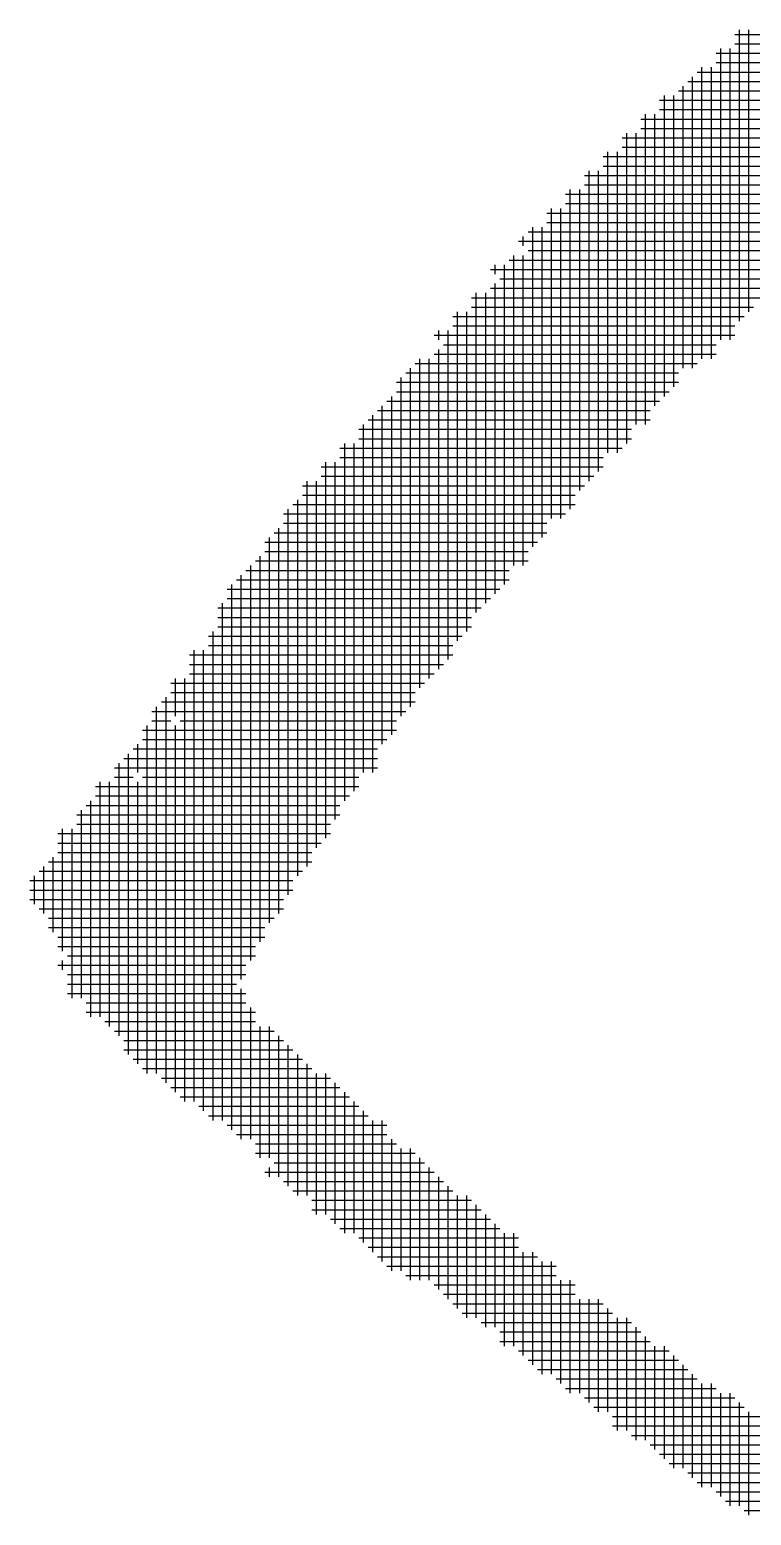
# Model space of a CAD drawing. Header units: feet. Extents: x 0 to 169200, y 0 to 119800.
# Drawn here: x 106482 to 106627.1, y 6318.2 to 6616.8 of the extents above; entities that cross this region are included whole.
import ezdxf

# ---------------------------------------------------------------- set-up
doc = ezdxf.new("R2010")
doc.units = ezdxf.units.FT
doc.header["$LTSCALE"] = 1100
doc.header["$MEASUREMENT"] = 0
doc.layers.add('CX-MISC', color=2, linetype='CONTINUOUS')

# ---------------------------------------------------------------- blocks, each defined once
blk = doc.blocks.new('CXGLOGO-싸인3')
at = {"layer": 'CX-MISC'}
for p, q in [((37.457, 80.017, 1090.783), (51.737, 80.017, 1090.783)), ((37.667, 67.207, 1090.783), (37.667, 80.227, 1090.783)), ((38.087, 67.627, 1090.783), (38.087, 80.227, 1090.783)), ((36.617, 79.177, 1090.783), (50.897, 79.177, 1090.783)), ((36.827, 66.367, 1090.783), (36.827, 79.387, 1090.783)), ((37.247, 66.367, 1090.783), (37.247, 79.387, 1090.783)), ((37.457, 79.597, 1090.783), (51.317, 79.597, 1090.783)), ((35.777, 78.337, 1090.783), (50.057, 78.337, 1090.783)), ((35.987, 65.527, 1090.783), (35.987, 78.547, 1090.783)), ((36.407, 65.527, 1090.783), (36.407, 78.547, 1090.783)), ((36.617, 78.757, 1090.783), (50.477, 78.757, 1090.783)), ((35.147, 65.107, 1090.783), (35.147, 77.707, 1090.783)), ((35.357, 77.917, 1090.783), (49.637, 77.917, 1090.783)), ((35.567, 65.107, 1090.783), (35.567, 78.127, 1090.783)), ((34.097, 77.077, 1090.783), (48.797, 77.077, 1090.783)), ((34.307, 63.847, 1090.783), (34.307, 77.287, 1090.783)), ((34.727, 64.267, 1090.783), (34.727, 77.287, 1090.783)), ((34.937, 77.497, 1090.783), (49.217, 77.497, 1090.783)), ((33.467, 62.587, 1090.783), (33.467, 76.447, 1090.783)), ((33.887, 63.427, 1090.783), (33.887, 76.447, 1090.783)), ((34.097, 76.657, 1090.783), (48.377, 76.657, 1090.783)), ((33.257, 76.237, 1090.783), (47.957, 76.237, 1090.783)), ((33.257, 75.817, 1090.783), (47.537, 75.817, 1090.783)), ((32.417, 75.397, 1090.783), (46.697, 75.397, 1090.783)), ((32.627, 61.747, 1090.783), (32.627, 75.607, 1090.783)), ((33.047, 62.587, 1090.783), (33.047, 75.607, 1090.783)), ((31.577, 74.557, 1090.783), (45.857, 74.557, 1090.783)), ((31.787, 61.327, 1090.783), (31.787, 74.767, 1090.783)), ((32.207, 61.327, 1090.783), (32.207, 74.767, 1090.783)), ((32.417, 74.977, 1090.783), (46.697, 74.977, 1090.783)), ((30.737, 73.717, 1090.783), (45.017, 73.717, 1090.783)), ((30.947, 60.067, 1090.783), (30.947, 73.927, 1090.783)), ((31.367, 60.487, 1090.783), (31.367, 73.927, 1090.783)), ((31.577, 74.137, 1090.783), (45.437, 74.137, 1090.783)), ((30.107, 58.807, 1090.783), (30.107, 73.087, 1090.783)), ((30.527, 59.647, 1090.783), (30.527, 73.087, 1090.783)), ((30.737, 73.297, 1090.783), (44.597, 73.297, 1090.783)), ((29.897, 72.877, 1090.783), (44.177, 72.877, 1090.783)), ((29.897, 72.457, 1090.783), (43.757, 72.457, 1090.783)), ((29.057, 72.037, 1090.783), (43.337, 72.037, 1090.783)), ((29.267, 58.387, 1090.783), (29.267, 72.247, 1090.783)), ((29.687, 58.387, 1090.783), (29.687, 72.247, 1090.783)), ((28.217, 71.197, 1090.783), (42.077, 71.197, 1090.783)), ((28.427, 57.127, 1090.783), (28.427, 71.407, 1090.783)), ((28.847, 57.547, 1090.783), (28.847, 71.407, 1090.783)), ((29.057, 71.617, 1090.783), (42.497, 71.617, 1090.783)), ((27.797, 70.777, 1090.783), (41.657, 70.777, 1090.783)), ((28.007, 70.567, 1090.783), (28.007, 70.987, 1090.783)), ((28.217, 70.357, 1090.783), (41.237, 70.357, 1090.783)), ((26.747, 69.307, 1090.783), (26.747, 69.727, 1090.783)), ((27.167, 55.447, 1090.783), (27.167, 69.727, 1090.783)), ((27.377, 69.937, 1090.783), (40.817, 69.937, 1090.783)), ((27.587, 56.287, 1090.783), (27.587, 70.147, 1090.783)), ((28.007, 56.287, 1090.783), (28.007, 70.147, 1090.783)), ((26.537, 69.517, 1090.783), (39.977, 69.517, 1090.783)), ((26.957, 69.097, 1090.783), (39.977, 69.097, 1090.783)), ((25.907, 54.187, 1090.783), (25.907, 68.467, 1090.783)), ((26.327, 54.607, 1090.783), (26.327, 68.467, 1090.783)), ((26.537, 68.677, 1090.783), (39.137, 68.677, 1090.783)), ((26.747, 55.027, 1090.783), (26.747, 68.887, 1090.783)), ((25.697, 68.257, 1090.783), (39.137, 68.257, 1090.783)), ((25.697, 67.837, 1090.783), (38.297, 67.837, 1090.783)), ((24.857, 67.417, 1090.783), (37.877, 67.417, 1090.783)), ((25.067, 52.927, 1090.783), (25.067, 67.627, 1090.783)), ((25.487, 53.347, 1090.783), (25.487, 67.627, 1090.783)), ((24.017, 66.577, 1090.783), (37.457, 66.577, 1090.783)), ((24.227, 66.367, 1090.783), (24.227, 66.787, 1090.783)), ((24.647, 52.087, 1090.783), (24.647, 66.787, 1090.783)), ((24.857, 66.997, 1090.783), (37.457, 66.997, 1090.783)), ((24.017, 65.737, 1090.783), (36.617, 65.737, 1090.783)), ((24.227, 51.667, 1090.783), (24.227, 65.947, 1090.783)), ((24.437, 66.157, 1090.783), (36.617, 66.157, 1090.783)), ((22.967, 49.987, 1090.783), (22.967, 65.107, 1090.783)), ((23.177, 65.317, 1090.783), (35.777, 65.317, 1090.783)), ((23.387, 50.827, 1090.783), (23.387, 65.527, 1090.783)), ((23.807, 51.247, 1090.783), (23.807, 65.527, 1090.783)), ((22.337, 64.477, 1090.783), (34.937, 64.477, 1090.783)), ((22.547, 49.567, 1090.783), (22.547, 64.687, 1090.783)), ((22.757, 64.897, 1090.783), (34.937, 64.897, 1090.783)), ((22.127, 48.727, 1090.783), (22.127, 63.847, 1090.783)), ((22.337, 64.057, 1090.783), (34.517, 64.057, 1090.783)), ((21.497, 63.217, 1090.783), (33.677, 63.217, 1090.783)), ((21.707, 48.307, 1090.783), (21.707, 63.427, 1090.783)), ((21.917, 63.637, 1090.783), (34.097, 63.637, 1090.783)), ((20.867, 47.047, 1090.783), (20.867, 62.587, 1090.783)), ((21.077, 62.797, 1090.783), (33.677, 62.797, 1090.783)), ((21.287, 47.047, 1090.783), (21.287, 63.007, 1090.783)), ((20.027, 45.787, 1090.783), (20.027, 61.747, 1090.783)), ((20.447, 46.207, 1090.783), (20.447, 61.747, 1090.783)), ((20.657, 62.377, 1090.783), (32.837, 62.377, 1090.783)), ((20.657, 61.957, 1090.783), (32.837, 61.957, 1090.783)), ((19.817, 61.537, 1090.783), (32.417, 61.537, 1090.783)), ((19.817, 61.117, 1090.783), (31.577, 61.117, 1090.783)), ((18.977, 60.697, 1090.783), (31.577, 60.697, 1090.783)), ((19.187, 44.107, 1090.783), (19.187, 60.907, 1090.783)), ((19.607, 44.947, 1090.783), (19.607, 60.907, 1090.783)), ((18.137, 59.857, 1090.783), (30.737, 59.857, 1090.783)), ((18.347, 42.847, 1090.783), (18.347, 60.067, 1090.783)), ((18.767, 43.687, 1090.783), (18.767, 60.067, 1090.783)), ((18.977, 60.277, 1090.783), (31.157, 60.277, 1090.783)), ((17.927, 42.427, 1090.783), (17.927, 59.227, 1090.783)), ((18.137, 59.437, 1090.783), (30.317, 59.437, 1090.783)), ((17.297, 58.597, 1090.783), (29.897, 58.597, 1090.783)), ((17.507, 41.587, 1090.783), (17.507, 58.807, 1090.783)), ((17.717, 59.017, 1090.783), (30.317, 59.017, 1090.783)), ((16.877, 57.757, 1090.783), (29.057, 57.757, 1090.783)), ((17.087, 40.747, 1090.783), (17.087, 57.967, 1090.783)), ((17.297, 58.177, 1090.783), (29.057, 58.177, 1090.783)), ((16.457, 57.337, 1090.783), (28.637, 57.337, 1090.783)), ((16.667, 40.327, 1090.783), (16.667, 57.547, 1090.783)), ((16.037, 56.497, 1090.783), (28.217, 56.497, 1090.783)), ((16.247, 39.487, 1090.783), (16.247, 56.707, 1090.783)), ((16.457, 56.917, 1090.783), (28.217, 56.917, 1090.783)), ((15.407, 37.807, 1090.783), (15.407, 55.867, 1090.783)), ((15.617, 56.077, 1090.783), (27.377, 56.077, 1090.783)), ((15.827, 38.647, 1090.783), (15.827, 56.287, 1090.783)), ((14.777, 55.237, 1090.783), (26.957, 55.237, 1090.783)), ((14.987, 31.087, 1090.783), (14.987, 55.447, 1090.783)), ((15.197, 55.657, 1090.783), (27.377, 55.657, 1090.783)), ((14.567, 31.507, 1090.783), (14.567, 54.607, 1090.783)), ((14.777, 54.817, 1090.783), (26.537, 54.817, 1090.783)), ((14.357, 54.397, 1090.783), (26.117, 54.397, 1090.783)), ((14.357, 53.977, 1090.783), (25.697, 53.977, 1090.783)), ((13.937, 53.137, 1090.783), (25.277, 53.137, 1090.783)), ((14.147, 31.507, 1090.783), (14.147, 53.347, 1090.783)), ((14.357, 53.557, 1090.783), (25.697, 53.557, 1090.783)), ((13.307, 32.347, 1090.783), (13.307, 52.507, 1090.783)), ((13.727, 31.927, 1090.783), (13.727, 52.507, 1090.783)), ((13.937, 52.717, 1090.783), (24.857, 52.717, 1090.783)), ((13.097, 52.297, 1090.783), (24.857, 52.297, 1090.783)), ((13.097, 51.877, 1090.783), (24.437, 51.877, 1090.783)), ((12.467, 49.567, 1090.783), (12.467, 51.247, 1090.783)), ((12.887, 32.347, 1090.783), (12.887, 51.247, 1090.783)), ((13.097, 51.457, 1090.783), (24.017, 51.457, 1090.783)), ((12.257, 51.037, 1090.783), (23.597, 51.037, 1090.783)), ((12.257, 50.617, 1090.783), (23.177, 50.617, 1090.783)), ((11.417, 49.777, 1090.783), (22.757, 49.777, 1090.783)), ((11.627, 33.607, 1090.783), (11.627, 49.987, 1090.783)), ((11.837, 50.197, 1090.783), (23.177, 50.197, 1090.783)), ((12.047, 33.187, 1090.783), (12.047, 50.407, 1090.783)), ((11.207, 33.607, 1090.783), (11.207, 49.147, 1090.783)), ((11.417, 49.357, 1090.783), (12.257, 49.357, 1090.783)), ((12.467, 32.767, 1090.783), (12.467, 49.147, 1090.783)), ((12.677, 49.357, 1090.783), (22.337, 49.357, 1090.783)), ((10.997, 48.937, 1090.783), (22.337, 48.937, 1090.783)), ((10.997, 48.517, 1090.783), (21.917, 48.517, 1090.783)), ((10.367, 34.447, 1090.783), (10.367, 47.887, 1090.783)), ((10.577, 48.097, 1090.783), (21.497, 48.097, 1090.783)), ((10.787, 47.047, 1090.783), (10.787, 48.307, 1090.783)), ((9.737, 47.257, 1090.783), (21.497, 47.257, 1090.783)), ((9.947, 35.287, 1090.783), (9.947, 47.467, 1090.783)), ((10.157, 47.677, 1090.783), (21.497, 47.677, 1090.783)), ((9.107, 36.127, 1090.783), (9.107, 46.627, 1090.783)), ((9.527, 35.707, 1090.783), (9.527, 46.627, 1090.783)), ((9.737, 46.837, 1090.783), (10.577, 46.837, 1090.783)), ((10.787, 34.027, 1090.783), (10.787, 46.627, 1090.783)), ((10.997, 46.837, 1090.783), (20.657, 46.837, 1090.783)), ((8.897, 46.417, 1090.783), (20.657, 46.417, 1090.783)), ((8.897, 45.997, 1090.783), (20.237, 45.997, 1090.783)), ((8.057, 45.157, 1090.783), (19.817, 45.157, 1090.783)), ((8.267, 36.967, 1090.783), (8.267, 45.367, 1090.783)), ((8.477, 45.577, 1090.783), (19.817, 45.577, 1090.783)), ((8.687, 36.127, 1090.783), (8.687, 45.787, 1090.783)), ((7.427, 39.067, 1090.783), (7.427, 44.527, 1090.783)), ((7.847, 36.967, 1090.783), (7.847, 44.527, 1090.783)), ((8.057, 44.737, 1090.783), (19.397, 44.737, 1090.783)), ((7.217, 44.317, 1090.783), (19.397, 44.317, 1090.783)), ((7.217, 43.897, 1090.783), (18.977, 43.897, 1090.783)), ((7.007, 39.907, 1090.783), (7.007, 43.267, 1090.783)), ((7.217, 43.477, 1090.783), (18.557, 43.477, 1090.783)), ((6.377, 42.637, 1090.783), (18.137, 42.637, 1090.783)), ((6.587, 40.747, 1090.783), (6.587, 42.847, 1090.783)), ((6.797, 43.057, 1090.783), (18.557, 43.057, 1090.783)), ((5.957, 42.217, 1090.783), (17.717, 42.217, 1090.783)), ((6.167, 41.167, 1090.783), (6.167, 42.427, 1090.783)), ((5.957, 41.797, 1090.783), (17.717, 41.797, 1090.783)), ((5.957, 41.377, 1090.783), (17.297, 41.377, 1090.783)), ((6.377, 40.957, 1090.783), (17.297, 40.957, 1090.783)), ((6.797, 40.537, 1090.783), (16.877, 40.537, 1090.783)), ((6.797, 40.117, 1090.783), (16.457, 40.117, 1090.783)), ((7.217, 39.697, 1090.783), (16.457, 39.697, 1090.783)), ((7.217, 39.277, 1090.783), (16.037, 39.277, 1090.783)), ((7.427, 38.227, 1090.783), (7.427, 38.647, 1090.783)), ((7.637, 38.857, 1090.783), (16.037, 38.857, 1090.783)), ((7.217, 38.437, 1090.783), (15.617, 38.437, 1090.783)), ((7.637, 38.017, 1090.783), (15.617, 38.017, 1090.783)), ((7.637, 37.597, 1090.783), (15.197, 37.597, 1090.783)), ((7.637, 37.177, 1090.783), (15.617, 37.177, 1090.783)), ((15.407, 30.667, 1090.783), (15.407, 37.387, 1090.783)), ((8.477, 36.757, 1090.783), (15.617, 36.757, 1090.783)), ((15.827, 30.667, 1090.783), (15.827, 36.547, 1090.783)), ((8.477, 36.337, 1090.783), (16.037, 36.337, 1090.783)), ((9.317, 35.917, 1090.783), (16.037, 35.917, 1090.783)), ((9.737, 35.497, 1090.783), (16.877, 35.497, 1090.783)), ((16.247, 29.827, 1090.783), (16.247, 35.707, 1090.783)), ((16.667, 29.827, 1090.783), (16.667, 35.707, 1090.783)), ((17.087, 28.987, 1090.783), (17.087, 35.287, 1090.783)), ((10.157, 35.077, 1090.783), (17.297, 35.077, 1090.783)), ((10.157, 34.657, 1090.783), (17.717, 34.657, 1090.783)), ((17.507, 28.567, 1090.783), (17.507, 34.867, 1090.783)), ((10.577, 34.237, 1090.783), (18.137, 34.237, 1090.783)), ((17.927, 28.147, 1090.783), (17.927, 34.447, 1090.783)), ((18.347, 28.147, 1090.783), (18.347, 34.027, 1090.783)), ((10.997, 33.817, 1090.783), (18.557, 33.817, 1090.783)), ((11.837, 33.397, 1090.783), (19.397, 33.397, 1090.783)), ((18.767, 27.307, 1090.783), (18.767, 33.607, 1090.783)), ((19.187, 27.307, 1090.783), (19.187, 33.607, 1090.783)), ((19.607, 26.887, 1090.783), (19.607, 33.187, 1090.783)), ((12.257, 32.977, 1090.783), (19.817, 32.977, 1090.783)), ((12.677, 32.557, 1090.783), (20.237, 32.557, 1090.783)), ((20.027, 26.467, 1090.783), (20.027, 32.767, 1090.783)), ((13.517, 32.137, 1090.783), (20.657, 32.137, 1090.783)), ((20.447, 26.467, 1090.783), (20.447, 32.347, 1090.783)), ((20.867, 26.047, 1090.783), (20.867, 31.927, 1090.783)), ((13.937, 31.717, 1090.783), (21.077, 31.717, 1090.783)), ((14.777, 31.297, 1090.783), (21.917, 31.297, 1090.783)), ((21.287, 25.627, 1090.783), (21.287, 31.507, 1090.783)), ((21.707, 25.207, 1090.783), (21.707, 31.507, 1090.783)), ((15.197, 30.877, 1090.783), (21.917, 30.877, 1090.783)), ((22.127, 24.787, 1090.783), (22.127, 30.667, 1090.783)), ((16.037, 30.457, 1090.783), (22.337, 30.457, 1090.783)), ((16.037, 30.037, 1090.783), (23.177, 30.037, 1090.783)), ((22.547, 24.787, 1090.783), (22.547, 30.247, 1090.783)), ((22.967, 24.367, 1090.783), (22.967, 30.247, 1090.783)), ((16.667, 28.987, 1090.783), (16.667, 29.407, 1090.783)), ((16.877, 29.617, 1090.783), (23.597, 29.617, 1090.783)), ((23.387, 24.367, 1090.783), (23.387, 29.827, 1090.783)), ((23.807, 24.367, 1090.783), (23.807, 29.407, 1090.783)), ((16.457, 29.197, 1090.783), (24.017, 29.197, 1090.783)), ((17.297, 28.777, 1090.783), (24.437, 28.777, 1090.783)), ((24.227, 23.947, 1090.783), (24.227, 28.987, 1090.783)), ((24.647, 23.527, 1090.783), (24.647, 28.567, 1090.783)), ((17.717, 28.357, 1090.783), (24.857, 28.357, 1090.783)), ((18.557, 27.937, 1090.783), (25.697, 27.937, 1090.783)), ((25.067, 23.107, 1090.783), (25.067, 28.147, 1090.783)), ((25.487, 22.687, 1090.783), (25.487, 28.147, 1090.783)), ((18.557, 27.517, 1090.783), (26.117, 27.517, 1090.783)), ((25.907, 22.687, 1090.783), (25.907, 27.727, 1090.783)), ((26.327, 22.267, 1090.783), (26.327, 27.307, 1090.783)), ((19.397, 27.097, 1090.783), (26.537, 27.097, 1090.783)), ((19.817, 26.677, 1090.783), (26.957, 26.677, 1090.783)), ((26.747, 22.267, 1090.783), (26.747, 26.887, 1090.783)), ((20.657, 26.257, 1090.783), (27.797, 26.257, 1090.783)), ((27.167, 21.427, 1090.783), (27.167, 26.467, 1090.783)), ((27.587, 21.427, 1090.783), (27.587, 26.467, 1090.783)), ((21.077, 25.837, 1090.783), (27.797, 25.837, 1090.783)), ((21.497, 25.417, 1090.783), (28.637, 25.417, 1090.783)), ((28.007, 21.007, 1090.783), (28.007, 25.627, 1090.783)), ((28.427, 20.587, 1090.783), (28.427, 25.627, 1090.783)), ((21.917, 24.997, 1090.783), (29.477, 24.997, 1090.783)), ((22.757, 24.577, 1090.783), (29.477, 24.577, 1090.783)), ((28.847, 20.167, 1090.783), (28.847, 25.207, 1090.783)), ((29.267, 20.167, 1090.783), (29.267, 25.207, 1090.783)), ((24.017, 24.157, 1090.783), (30.317, 24.157, 1090.783)), ((29.687, 19.747, 1090.783), (29.687, 24.367, 1090.783)), ((30.107, 19.327, 1090.783), (30.107, 24.367, 1090.783)), ((24.437, 23.737, 1090.783), (30.317, 23.737, 1090.783)), ((24.857, 23.317, 1090.783), (31.577, 23.317, 1090.783)), ((30.527, 19.327, 1090.783), (30.527, 23.527, 1090.783)), ((30.947, 18.907, 1090.783), (30.947, 23.527, 1090.783)), ((31.367, 18.487, 1090.783), (31.367, 23.527, 1090.783)), ((25.277, 22.897, 1090.783), (31.997, 22.897, 1090.783)), ((31.787, 18.487, 1090.783), (31.787, 23.107, 1090.783)), ((32.207, 17.647, 1090.783), (32.207, 22.687, 1090.783)), ((32.627, 17.647, 1090.783), (32.627, 22.687, 1090.783)), ((26.117, 22.477, 1090.783), (32.837, 22.477, 1090.783)), ((26.957, 22.057, 1090.783), (33.257, 22.057, 1090.783)), ((33.047, 17.227, 1090.783), (33.047, 22.267, 1090.783)), ((26.957, 21.637, 1090.783), (33.677, 21.637, 1090.783)), ((33.467, 17.227, 1090.783), (33.467, 21.847, 1090.783)), ((33.887, 16.807, 1090.783), (33.887, 21.427, 1090.783)), ((34.307, 16.387, 1090.783), (34.307, 21.427, 1090.783)), ((27.797, 21.217, 1090.783), (34.517, 21.217, 1090.783)), ((28.217, 20.797, 1090.783), (34.937, 20.797, 1090.783)), ((34.727, 15.967, 1090.783), (34.727, 21.007, 1090.783)), ((35.147, 15.967, 1090.783), (35.147, 20.587, 1090.783)), ((28.637, 20.377, 1090.783), (35.357, 20.377, 1090.783)), ((29.477, 19.957, 1090.783), (35.777, 19.957, 1090.783)), ((35.567, 15.547, 1090.783), (35.567, 20.167, 1090.783)), ((29.897, 19.537, 1090.783), (36.617, 19.537, 1090.783)), ((35.987, 15.127, 1090.783), (35.987, 19.747, 1090.783)), ((36.407, 15.127, 1090.783), (36.407, 19.747, 1090.783)), ((36.827, 14.707, 1090.783), (36.827, 19.327, 1090.783)), ((37.247, 14.287, 1090.783), (37.247, 19.327, 1090.783)), ((30.737, 19.117, 1090.783), (37.457, 19.117, 1090.783)), ((31.157, 18.697, 1090.783), (37.877, 18.697, 1090.783)), ((37.667, 14.287, 1090.783), (37.667, 18.907, 1090.783)), ((31.997, 18.277, 1090.783), (38.717, 18.277, 1090.783)), ((38.087, 13.867, 1090.783), (38.087, 18.487, 1090.783)), ((31.997, 17.857, 1090.783), (39.977, 17.857, 1090.783)), ((32.837, 17.437, 1090.783), (40.397, 17.437, 1090.783)), ((33.677, 17.017, 1090.783), (41.657, 17.017, 1090.783)), ((34.097, 16.597, 1090.783), (42.077, 16.597, 1090.783)), ((34.517, 16.177, 1090.783), (42.917, 16.177, 1090.783)), ((35.357, 15.757, 1090.783), (43.757, 15.757, 1090.783)), ((35.777, 15.337, 1090.783), (45.857, 15.337, 1090.783)), ((36.617, 14.917, 1090.783), (46.277, 14.917, 1090.783)), ((37.037, 14.497, 1090.783), (47.957, 14.497, 1090.783)), ((37.877, 14.077, 1090.783), (49.637, 14.077, 1090.783))]:
    blk.add_line(p, q, dxfattribs=at)

msp = doc.modelspace()

# ---------------------------------------------------------------- block references
at = {"layer": 'CX-MISC', "color": 7, "xscale": 4.500000004190952, "yscale": 4.500000004190952, "zscale": 4.500000004190952}
msp.add_blockref('CXGLOGO-싸인3', (106455.24, 6255.77), dxfattribs=at)

doc.saveas('drawing.dxf')
